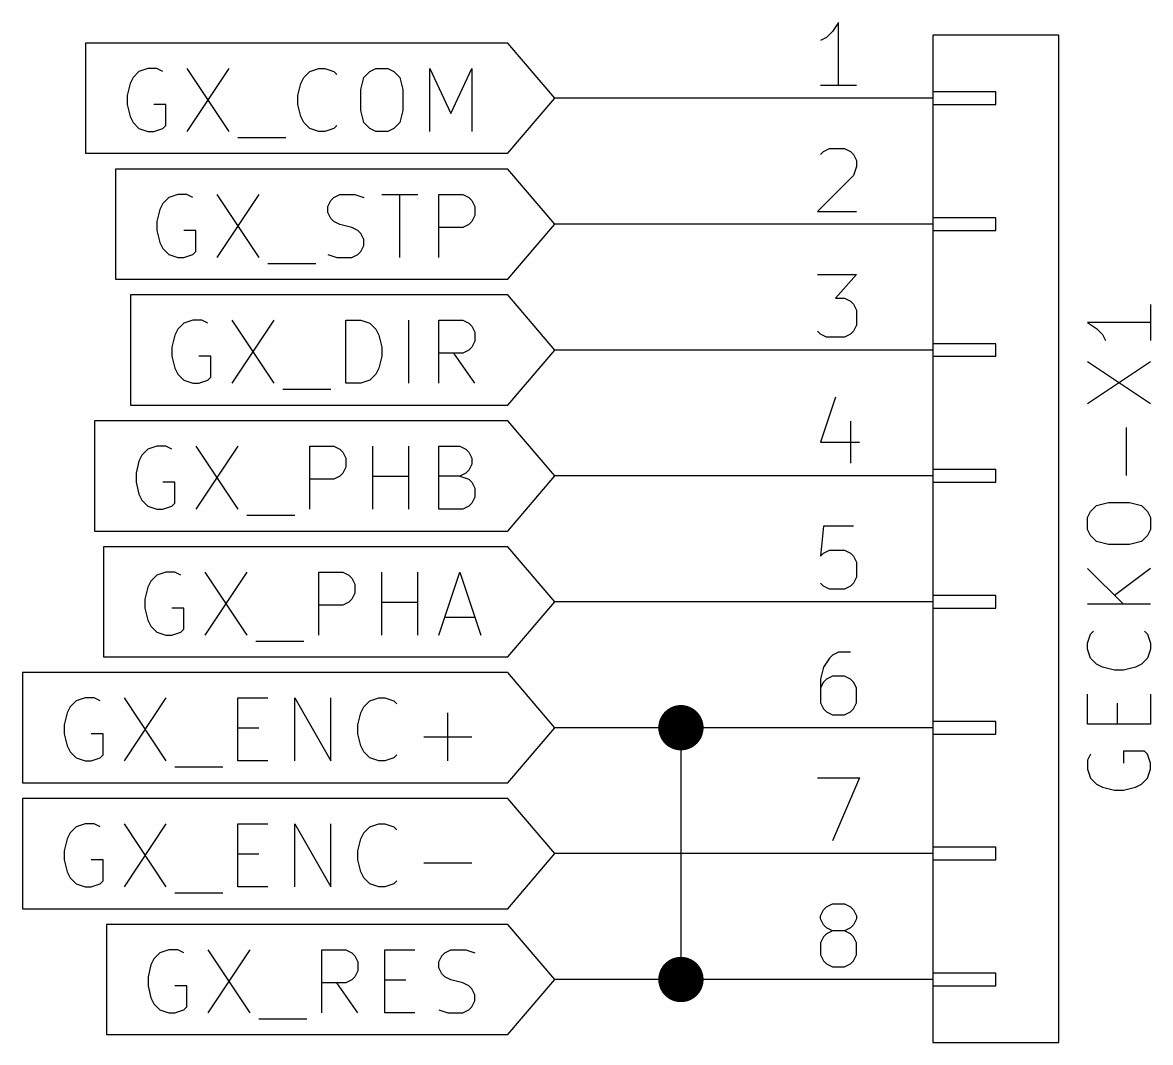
# Model space of a CAD drawing. Extents: x 0.4 to 16.1, y -11.3 to -0.4.
# Drawn here: x 8.647 to 9.543, y -5.39 to -4.58 of the extents above; entities that cross this region are included whole.
import ezdxf

# ---------------------------------------------------------------- set-up
doc = ezdxf.new("R2010")
doc.units = 0
doc.header["$MEASUREMENT"] = 0
for name, color, linetype in [('CYAN2', 4, 'CONTINUOUS'), ('GREEN3', 91, 'CONTINUOUS'), ('LYELLOW', 51, 'CONTINUOUS'), ('RED2', 1, 'CONTINUOUS'), ('RED3', 11, 'CONTINUOUS')]:
    doc.layers.add(name, color=color, linetype=linetype)

msp = doc.modelspace()

# ---------------------------------------------------------------- linework, layer by layer
at = {"layer": 'CYAN2', "linetype": 'CONTINUOUS'}
for p, q in [((9.5428, -4.80389), (9.5428, -4.83246)), ((9.5428, -4.81818), (9.4928, -4.81818)), ((9.4928, -4.81818), (9.49995, -4.82294)), ((9.49995, -4.82294), (9.50471, -4.8277)), ((9.50471, -4.8277), (9.50709, -4.83246)), ((9.4928, -4.88246), (9.5428, -4.84913)), ((9.4928, -4.84913), (9.5428, -4.88246)), ((9.52376, -4.93961), (9.52376, -4.90152)), ((9.49995, -4.96342), (9.50947, -4.96104)), ((9.50947, -4.96104), (9.52614, -4.96104)), ((9.52614, -4.96104), (9.53566, -4.96342)), ((9.4928, -4.97294), (9.49519, -4.96818)), ((9.49519, -4.96818), (9.49995, -4.96342)), ((9.53566, -4.96342), (9.54043, -4.96818)), ((9.54043, -4.96818), (9.5428, -4.97294)), ((9.4928, -4.98247), (9.4928, -4.97294)), ((9.5428, -4.97294), (9.5428, -4.98247)), ((9.49519, -4.98723), (9.4928, -4.98247)), ((9.49995, -4.99199), (9.49519, -4.98723)), ((9.54043, -4.98723), (9.53566, -4.99199)), ((9.5428, -4.98247), (9.54043, -4.98723)), ((9.50947, -4.99437), (9.49995, -4.99199)), ((9.52614, -4.99437), (9.50947, -4.99437)), ((9.53566, -4.99199), (9.52614, -4.99437)), ((9.4928, -5.01342), (9.52137, -5.04199)), ((9.5428, -5.01342), (9.51423, -5.03485)), ((9.5428, -5.04199), (9.4928, -5.04199)), ((9.4928, -5.07294), (9.49519, -5.0658)), ((9.49519, -5.0658), (9.49757, -5.06342)), ((9.53804, -5.06342), (9.54043, -5.0658)), ((9.54043, -5.0658), (9.5428, -5.07294)), ((9.4928, -5.0777), (9.4928, -5.07294)), ((9.49519, -5.08485), (9.4928, -5.0777)), ((9.5428, -5.0777), (9.54043, -5.08485)), ((9.5428, -5.07294), (9.5428, -5.0777)), ((9.49995, -5.08961), (9.49519, -5.08485)), ((9.54043, -5.08485), (9.53566, -5.08961)), ((9.50471, -5.09199), (9.49995, -5.08961)), ((9.51423, -5.09437), (9.50471, -5.09199)), ((9.52137, -5.09437), (9.51423, -5.09437)), ((9.5309, -5.09199), (9.52137, -5.09437)), ((9.53566, -5.08961), (9.5309, -5.09199)), ((9.4928, -5.13723), (9.4928, -5.11342)), ((9.5428, -5.11342), (9.5428, -5.13723)), ((9.51661, -5.13723), (9.51661, -5.12056)), ((9.5428, -5.13723), (9.4928, -5.13723)), ((9.49519, -5.16104), (9.4928, -5.1658)), ((9.4928, -5.1658), (9.4928, -5.17294)), ((9.53804, -5.15866), (9.52137, -5.15866)), ((9.52137, -5.15866), (9.52137, -5.16818)), ((9.54043, -5.16104), (9.53804, -5.15866)), ((9.5428, -5.16818), (9.54043, -5.16104)), ((9.4928, -5.17294), (9.49519, -5.18008)), ((9.54043, -5.18008), (9.5428, -5.17294)), ((9.5428, -5.17294), (9.5428, -5.16818)), ((9.49519, -5.18008), (9.49995, -5.18485)), ((9.49995, -5.18485), (9.50471, -5.18723)), ((9.5309, -5.18723), (9.53566, -5.18485)), ((9.53566, -5.18485), (9.54043, -5.18008)), ((9.50471, -5.18723), (9.51423, -5.18961)), ((9.51423, -5.18961), (9.52137, -5.18961)), ((9.52137, -5.18961), (9.5309, -5.18723))]:
    msp.add_line(p, q, dxfattribs=at)
at = {"layer": 'GREEN3', "linetype": 'CONTINUOUS'}
for p, q in [((9.22, -4.64), (9.07, -4.64)), ((9.22, -4.74), (9.07, -4.74)), ((9.22, -4.84), (9.07, -4.84)), ((9.22, -4.94), (9.07, -4.94)), ((9.22, -5.04), (9.07, -5.04)), ((9.17, -5.14), (9.07, -5.14)), ((9.22, -5.14), (9.17, -5.14)), ((9.17, -5.14), (9.17, -5.34)), ((9.22, -5.24), (9.07, -5.24)), ((9.17, -5.34), (9.07, -5.34)), ((9.22, -5.34), (9.17, -5.34))]:
    msp.add_line(p, q, dxfattribs=at)
at = {"layer": 'GREEN3', "const_width": 0.018}
for points in [[(9.161, -5.14, 1), (9.179, -5.14, 1)], [(9.161, -5.34, 1), (9.179, -5.34, 1)]]:
    msp.add_lwpolyline(points, format="xyb", close=True, dxfattribs=at)
at = {"layer": 'LYELLOW', "linetype": 'CONTINUOUS'}
for p, q in [((9.37, -4.59), (9.37, -5.39)), ((9.47, -4.59), (9.37, -4.59)), ((9.47, -5.39), (9.47, -4.59)), ((9.37, -5.39), (9.47, -5.39))]:
    msp.add_line(p, q, dxfattribs=at)
at = {"layer": 'RED2', "linetype": 'CONTINUOUS'}
for p, q in [((9.37, -4.59), (9.37, -5.39)), ((9.47, -4.59), (9.37, -4.59)), ((9.47, -5.39), (9.47, -4.59)), ((9.0325, -4.59624), (8.69724, -4.59624)), ((8.69724, -4.59624), (8.69724, -4.64)), ((9.07, -4.64), (9.0325, -4.59624)), ((8.7397, -4.61876), (8.73494, -4.62352)), ((8.74684, -4.61638), (8.7397, -4.61876)), ((8.75398, -4.61638), (8.74684, -4.61638)), ((8.75875, -4.61876), (8.75398, -4.61638)), ((8.7778, -4.61638), (8.81113, -4.66638)), ((8.81113, -4.61638), (8.7778, -4.66638)), ((8.87065, -4.62352), (8.87541, -4.61876)), ((8.87541, -4.61876), (8.88256, -4.61638)), ((8.88256, -4.61638), (8.88731, -4.61638)), ((8.88731, -4.61638), (8.89446, -4.61876)), ((8.89446, -4.61876), (8.89684, -4.62114)), ((8.91827, -4.62352), (8.92303, -4.61876)), ((8.92303, -4.61876), (8.92779, -4.61638)), ((8.92779, -4.61638), (8.93731, -4.61638)), ((8.93731, -4.61638), (8.94208, -4.61876)), ((8.94208, -4.61876), (8.94684, -4.62352)), ((8.97065, -4.66638), (8.97065, -4.61638)), ((8.97065, -4.61638), (8.98732, -4.65209)), ((8.98732, -4.65209), (9.00398, -4.61638)), ((9.00398, -4.61638), (9.00398, -4.66638)), ((8.73256, -4.62828), (8.73018, -4.63781)), ((8.73494, -4.62352), (8.73256, -4.62828)), ((8.86589, -4.63781), (8.86827, -4.62828)), ((8.86827, -4.62828), (8.87065, -4.62352)), ((8.91589, -4.63305), (8.91827, -4.62352)), ((8.94684, -4.62352), (8.94922, -4.63305)), ((8.73018, -4.63781), (8.73018, -4.64495)), ((8.86589, -4.64495), (8.86589, -4.63781)), ((8.91589, -4.64971), (8.91589, -4.63305)), ((8.94922, -4.63305), (8.94922, -4.64971)), ((9.37, -4.635), (9.37, -4.645)), ((9.42, -4.635), (9.37, -4.635)), ((9.42, -4.645), (9.42, -4.635)), ((8.69724, -4.64), (8.69724, -4.68376)), ((8.73018, -4.64495), (8.73256, -4.65447)), ((8.76113, -4.64495), (8.7516, -4.64495)), ((8.76113, -4.66162), (8.76113, -4.64495)), ((8.86827, -4.65447), (8.86589, -4.64495)), ((9.0325, -4.68376), (9.07, -4.64)), ((9.37, -4.64), (9.22, -4.64)), ((9.37, -4.645), (9.42, -4.645)), ((8.73256, -4.65447), (8.73494, -4.65924)), ((8.87065, -4.65924), (8.86827, -4.65447)), ((8.91827, -4.65924), (8.91589, -4.64971)), ((8.94922, -4.64971), (8.94684, -4.65924)), ((8.73494, -4.65924), (8.7397, -4.664)), ((8.7397, -4.664), (8.74684, -4.66638)), ((8.7516, -4.66638), (8.75875, -4.664)), ((8.75875, -4.664), (8.76113, -4.66162)), ((8.87541, -4.664), (8.87065, -4.65924)), ((8.88256, -4.66638), (8.87541, -4.664)), ((8.89446, -4.664), (8.88731, -4.66638)), ((8.89684, -4.66162), (8.89446, -4.664)), ((8.92303, -4.664), (8.91827, -4.65924)), ((8.92779, -4.66638), (8.92303, -4.664)), ((8.94208, -4.664), (8.93731, -4.66638)), ((8.94684, -4.65924), (8.94208, -4.664)), ((8.74684, -4.66638), (8.7516, -4.66638)), ((8.81827, -4.67114), (8.85637, -4.67114)), ((8.88731, -4.66638), (8.88256, -4.66638)), ((8.93731, -4.66638), (8.92779, -4.66638)), ((8.69724, -4.68376), (9.0325, -4.68376)), ((9.0325, -4.69624), (8.72106, -4.69624)), ((8.72106, -4.69624), (8.72106, -4.74)), ((9.07, -4.74), (9.0325, -4.69624)), ((8.76351, -4.71876), (8.75875, -4.72352)), ((8.77065, -4.71638), (8.76351, -4.71876)), ((8.7778, -4.71638), (8.77065, -4.71638)), ((8.78256, -4.71876), (8.7778, -4.71638)), ((8.80161, -4.71638), (8.83494, -4.76638)), ((8.83494, -4.71638), (8.80161, -4.76638)), ((8.89208, -4.72114), (8.89446, -4.71876)), ((8.89446, -4.71876), (8.89922, -4.71638)), ((8.89922, -4.71638), (8.91113, -4.71638)), ((8.91113, -4.71638), (8.91827, -4.71876)), ((8.93256, -4.71638), (8.96113, -4.71638)), ((8.94684, -4.76638), (8.94684, -4.71638)), ((8.97779, -4.76638), (8.97779, -4.71638)), ((8.97779, -4.71638), (8.99684, -4.71638)), ((8.99684, -4.71638), (9.0016, -4.71876)), ((9.0016, -4.71876), (9.00398, -4.72114)), ((8.75637, -4.72828), (8.75399, -4.73781)), ((8.75875, -4.72352), (8.75637, -4.72828)), ((8.8897, -4.7259), (8.89208, -4.72114)), ((8.8897, -4.73067), (8.8897, -4.7259)), ((9.00398, -4.72114), (9.00636, -4.7259)), ((9.00636, -4.7259), (9.00636, -4.73305)), ((8.89208, -4.73543), (8.8897, -4.73067)), ((8.89446, -4.73781), (8.89208, -4.73543)), ((9.00636, -4.73305), (9.00398, -4.73781)), ((9.37, -4.735), (9.37, -4.745)), ((9.42, -4.735), (9.37, -4.735)), ((9.42, -4.745), (9.42, -4.735)), ((8.72106, -4.74), (8.72106, -4.78376)), ((8.75399, -4.73781), (8.75399, -4.74495)), ((8.75399, -4.74495), (8.75637, -4.75447)), ((8.78494, -4.74495), (8.77541, -4.74495)), ((8.78494, -4.76162), (8.78494, -4.74495)), ((8.89922, -4.74019), (8.89446, -4.73781)), ((8.90875, -4.74257), (8.89922, -4.74019)), ((8.91351, -4.74495), (8.90875, -4.74257)), ((8.91589, -4.74733), (8.91351, -4.74495)), ((8.99684, -4.74257), (8.97779, -4.74257)), ((9.0016, -4.74019), (8.99684, -4.74257)), ((9.00398, -4.73781), (9.0016, -4.74019)), ((9.0325, -4.78376), (9.07, -4.74)), ((9.37, -4.74), (9.22, -4.74)), ((9.37, -4.745), (9.42, -4.745)), ((8.75637, -4.75447), (8.75875, -4.75924)), ((8.91827, -4.75209), (8.91589, -4.74733)), ((8.91827, -4.75685), (8.91827, -4.75209)), ((8.75875, -4.75924), (8.76351, -4.764)), ((8.76351, -4.764), (8.77065, -4.76638)), ((8.77541, -4.76638), (8.78256, -4.764)), ((8.78256, -4.764), (8.78494, -4.76162)), ((8.8897, -4.764), (8.89684, -4.76638)), ((8.90875, -4.76638), (8.91351, -4.764)), ((8.91351, -4.764), (8.91589, -4.76162)), ((8.91589, -4.76162), (8.91827, -4.75685)), ((8.77065, -4.76638), (8.77541, -4.76638)), ((8.84208, -4.77114), (8.88018, -4.77114)), ((8.89684, -4.76638), (8.90875, -4.76638)), ((8.72106, -4.78376), (9.0325, -4.78376)), ((9.0325, -4.79624), (8.73296, -4.79624)), ((8.73296, -4.79624), (8.73296, -4.84)), ((9.07, -4.84), (9.0325, -4.79624)), ((8.78256, -4.81638), (8.77541, -4.81876)), ((8.7897, -4.81638), (8.78256, -4.81638)), ((8.79446, -4.81876), (8.7897, -4.81638)), ((8.81351, -4.81638), (8.84684, -4.86638)), ((8.84684, -4.81638), (8.81351, -4.86638)), ((8.90398, -4.86638), (8.90398, -4.81638)), ((8.90398, -4.81638), (8.91589, -4.81638)), ((8.91589, -4.81638), (8.92303, -4.81876)), ((8.95398, -4.86638), (8.95398, -4.81638)), ((8.97779, -4.86638), (8.97779, -4.81638)), ((8.97779, -4.81638), (8.99684, -4.81638)), ((8.99684, -4.81638), (9.0016, -4.81876)), ((8.77065, -4.82352), (8.76827, -4.82828)), ((8.77541, -4.81876), (8.77065, -4.82352)), ((8.92303, -4.81876), (8.92779, -4.82352)), ((8.92779, -4.82352), (8.93017, -4.82828)), ((9.0016, -4.81876), (9.00398, -4.82114)), ((9.00398, -4.82114), (9.00636, -4.8259)), ((9.00636, -4.8259), (9.00636, -4.83305)), ((8.76827, -4.82828), (8.76589, -4.83781)), ((8.93017, -4.82828), (8.93255, -4.83781)), ((9.00636, -4.83305), (9.00398, -4.83781)), ((9.37, -4.835), (9.37, -4.845)), ((9.42, -4.835), (9.37, -4.835)), ((9.42, -4.845), (9.42, -4.835)), ((8.73296, -4.84), (8.73296, -4.88376)), ((8.76589, -4.83781), (8.76589, -4.84495)), ((8.76589, -4.84495), (8.76827, -4.85447)), ((8.79684, -4.84495), (8.78731, -4.84495)), ((8.79684, -4.86162), (8.79684, -4.84495)), ((8.93255, -4.84495), (8.93017, -4.85447)), ((8.93255, -4.83781), (8.93255, -4.84495)), ((8.99684, -4.84257), (8.97779, -4.84257)), ((9.00636, -4.86638), (8.9897, -4.84257)), ((9.0016, -4.84019), (8.99684, -4.84257)), ((9.00398, -4.83781), (9.0016, -4.84019)), ((9.0325, -4.88376), (9.07, -4.84)), ((9.37, -4.84), (9.22, -4.84)), ((9.37, -4.845), (9.42, -4.845)), ((8.76827, -4.85447), (8.77065, -4.85924)), ((8.77065, -4.85924), (8.77541, -4.864)), ((8.79446, -4.864), (8.79684, -4.86162)), ((8.92779, -4.85924), (8.92303, -4.864)), ((8.93017, -4.85447), (8.92779, -4.85924)), ((8.77541, -4.864), (8.78256, -4.86638)), ((8.78256, -4.86638), (8.78731, -4.86638)), ((8.78731, -4.86638), (8.79446, -4.864)), ((8.85398, -4.87114), (8.89208, -4.87114)), ((8.91589, -4.86638), (8.90398, -4.86638)), ((8.92303, -4.864), (8.91589, -4.86638)), ((8.73296, -4.88376), (9.0325, -4.88376)), ((9.0325, -4.89624), (8.70439, -4.89624)), ((8.70439, -4.89624), (8.70439, -4.94)), ((9.07, -4.94), (9.0325, -4.89624)), ((8.75398, -4.91638), (8.74684, -4.91876)), ((8.76113, -4.91638), (8.75398, -4.91638)), ((8.76589, -4.91876), (8.76113, -4.91638)), ((8.78494, -4.91638), (8.81827, -4.96638)), ((8.81827, -4.91638), (8.78494, -4.96638)), ((8.87541, -4.96638), (8.87541, -4.91638)), ((8.87541, -4.91638), (8.89446, -4.91638)), ((8.89446, -4.91638), (8.89922, -4.91876)), ((8.92541, -4.96638), (8.92541, -4.91638)), ((8.95398, -4.96638), (8.95398, -4.91638)), ((8.97779, -4.96638), (8.97779, -4.91638)), ((8.97779, -4.91638), (8.99446, -4.91638)), ((8.99446, -4.91638), (8.99922, -4.91876)), ((8.74208, -4.92352), (8.7397, -4.92828)), ((8.74684, -4.91876), (8.74208, -4.92352)), ((8.89922, -4.91876), (8.9016, -4.92114)), ((8.9016, -4.92114), (8.90398, -4.9259)), ((8.99922, -4.91876), (9.0016, -4.92114)), ((9.0016, -4.92114), (9.00398, -4.9259)), ((8.7397, -4.92828), (8.73732, -4.93781)), ((8.90398, -4.93305), (8.9016, -4.93781)), ((8.90398, -4.9259), (8.90398, -4.93305)), ((9.00398, -4.93067), (9.0016, -4.93543)), ((9.00398, -4.9259), (9.00398, -4.93067)), ((8.70439, -4.94), (8.70439, -4.98376)), ((8.73732, -4.93781), (8.73732, -4.94495)), ((8.89446, -4.94257), (8.87541, -4.94257)), ((8.89922, -4.94019), (8.89446, -4.94257)), ((8.9016, -4.93781), (8.89922, -4.94019)), ((8.92541, -4.94019), (8.95398, -4.94019)), ((8.99446, -4.94019), (8.97779, -4.94019)), ((8.99922, -4.93781), (8.99446, -4.94019)), ((8.99446, -4.94019), (9.0016, -4.94257)), ((9.0016, -4.93543), (8.99922, -4.93781)), ((9.0016, -4.94257), (9.00398, -4.94495)), ((9.0325, -4.98376), (9.07, -4.94)), ((9.37, -4.94), (9.22, -4.94)), ((9.37, -4.935), (9.37, -4.945)), ((9.42, -4.935), (9.37, -4.935)), ((9.42, -4.945), (9.42, -4.935)), ((8.73732, -4.94495), (8.7397, -4.95447)), ((8.76827, -4.94495), (8.75874, -4.94495)), ((8.76827, -4.96162), (8.76827, -4.94495)), ((9.00398, -4.94495), (9.00636, -4.94971)), ((9.00636, -4.94971), (9.00636, -4.95685)), ((9.37, -4.945), (9.42, -4.945)), ((8.7397, -4.95447), (8.74208, -4.95924)), ((8.74208, -4.95924), (8.74684, -4.964)), ((9.00636, -4.95685), (9.00398, -4.96162)), ((8.74684, -4.964), (8.75398, -4.96638)), ((8.75398, -4.96638), (8.75874, -4.96638)), ((8.75874, -4.96638), (8.76589, -4.964)), ((8.76589, -4.964), (8.76827, -4.96162)), ((8.99684, -4.96638), (8.97779, -4.96638)), ((9.0016, -4.964), (8.99684, -4.96638)), ((9.00398, -4.96162), (9.0016, -4.964)), ((8.82541, -4.97114), (8.86351, -4.97114)), ((8.70439, -4.98376), (9.0325, -4.98376)), ((9.0325, -4.99624), (8.71153, -4.99624)), ((8.71153, -4.99624), (8.71153, -5.04)), ((9.07, -5.04), (9.0325, -4.99624)), ((8.74922, -5.02352), (8.74684, -5.02828)), ((8.75398, -5.01876), (8.74922, -5.02352)), ((8.76113, -5.01638), (8.75398, -5.01876)), ((8.76827, -5.01638), (8.76113, -5.01638)), ((8.77303, -5.01876), (8.76827, -5.01638)), ((8.79208, -5.01638), (8.82541, -5.06638)), ((8.82541, -5.01638), (8.79208, -5.06638)), ((8.88255, -5.06638), (8.88255, -5.01638)), ((8.88255, -5.01638), (8.9016, -5.01638)), ((8.9016, -5.01638), (8.90636, -5.01876)), ((8.90636, -5.01876), (8.90874, -5.02114)), ((8.90874, -5.02114), (8.91112, -5.0259)), ((8.93255, -5.06638), (8.93255, -5.01638)), ((8.96112, -5.06638), (8.96112, -5.01638)), ((8.97779, -5.06638), (8.99446, -5.01638)), ((8.99446, -5.01638), (9.01113, -5.06638)), ((8.74684, -5.02828), (8.74446, -5.03781)), ((8.91112, -5.0259), (8.91112, -5.03305)), ((8.71153, -5.04), (8.71153, -5.08376)), ((8.74446, -5.03781), (8.74446, -5.04495)), ((8.90636, -5.04019), (8.9016, -5.04257)), ((8.90874, -5.03781), (8.90636, -5.04019)), ((8.91112, -5.03305), (8.90874, -5.03781)), ((8.93255, -5.04019), (8.96112, -5.04019)), ((9.0325, -5.08376), (9.07, -5.04)), ((9.37, -5.04), (9.22, -5.04)), ((9.37, -5.035), (9.37, -5.045)), ((9.42, -5.035), (9.37, -5.035)), ((9.42, -5.045), (9.42, -5.035)), ((8.74446, -5.04495), (8.74684, -5.05447)), ((8.77541, -5.04495), (8.76589, -5.04495)), ((8.77541, -5.06162), (8.77541, -5.04495)), ((8.9016, -5.04257), (8.88255, -5.04257)), ((9.37, -5.045), (9.42, -5.045)), ((8.74684, -5.05447), (8.74922, -5.05924)), ((8.74922, -5.05924), (8.75398, -5.064)), ((8.98256, -5.05209), (9.00636, -5.05209)), ((8.75398, -5.064), (8.76113, -5.06638)), ((8.76113, -5.06638), (8.76589, -5.06638)), ((8.76589, -5.06638), (8.77303, -5.064)), ((8.77303, -5.064), (8.77541, -5.06162)), ((8.83256, -5.07114), (8.87065, -5.07114)), ((8.71153, -5.08376), (9.0325, -5.08376)), ((9.0325, -5.09624), (8.64724, -5.09624)), ((8.64724, -5.09624), (8.64724, -5.14)), ((9.07, -5.14), (9.0325, -5.09624)), ((8.6897, -5.11876), (8.68494, -5.12352)), ((8.69684, -5.11638), (8.6897, -5.11876)), ((8.70398, -5.11638), (8.69684, -5.11638)), ((8.70875, -5.11876), (8.70398, -5.11638)), ((8.7278, -5.11638), (8.76113, -5.16638)), ((8.76113, -5.11638), (8.7278, -5.16638)), ((8.81827, -5.16638), (8.81827, -5.11638)), ((8.81827, -5.11638), (8.84208, -5.11638)), ((8.8635, -5.16638), (8.8635, -5.11638)), ((8.8635, -5.11638), (8.89207, -5.16638)), ((8.89207, -5.16638), (8.89207, -5.11638)), ((8.91827, -5.12352), (8.92303, -5.11876)), ((8.92303, -5.11876), (8.93017, -5.11638)), ((8.93017, -5.11638), (8.93493, -5.11638)), ((8.93493, -5.11638), (8.94208, -5.11876)), ((8.94208, -5.11876), (8.94446, -5.12114)), ((8.68256, -5.12828), (8.68018, -5.13781)), ((8.68494, -5.12352), (8.68256, -5.12828)), ((8.91351, -5.13781), (8.91589, -5.12828)), ((8.91589, -5.12828), (8.91827, -5.12352)), ((8.98493, -5.16638), (8.98493, -5.12828)), ((8.64724, -5.14), (8.64724, -5.18376)), ((8.68018, -5.13781), (8.68018, -5.14495)), ((8.81827, -5.14019), (8.83494, -5.14019)), ((8.91351, -5.14495), (8.91351, -5.13781)), ((9.0325, -5.18376), (9.07, -5.14)), ((9.37, -5.14), (9.22, -5.14)), ((9.37, -5.135), (9.37, -5.145)), ((9.42, -5.135), (9.37, -5.135)), ((9.42, -5.145), (9.42, -5.135)), ((8.68018, -5.14495), (8.68256, -5.15447)), ((8.71113, -5.14495), (8.7016, -5.14495)), ((8.71113, -5.16162), (8.71113, -5.14495)), ((8.91589, -5.15447), (8.91351, -5.14495)), ((8.96589, -5.14733), (9.00398, -5.14733)), ((9.37, -5.145), (9.42, -5.145)), ((8.68256, -5.15447), (8.68494, -5.15924)), ((8.91827, -5.15924), (8.91589, -5.15447)), ((8.68494, -5.15924), (8.6897, -5.164)), ((8.6897, -5.164), (8.69684, -5.16638)), ((8.69684, -5.16638), (8.7016, -5.16638)), ((8.7016, -5.16638), (8.70875, -5.164)), ((8.70875, -5.164), (8.71113, -5.16162)), ((8.84208, -5.16638), (8.81827, -5.16638)), ((8.92303, -5.164), (8.91827, -5.15924)), ((8.93017, -5.16638), (8.92303, -5.164)), ((8.93493, -5.16638), (8.93017, -5.16638)), ((8.94208, -5.164), (8.93493, -5.16638)), ((8.94446, -5.16162), (8.94208, -5.164)), ((8.76827, -5.17114), (8.80637, -5.17114)), ((8.64724, -5.18376), (9.0325, -5.18376)), ((9.0325, -5.19624), (8.64724, -5.19624)), ((8.64724, -5.19624), (8.64724, -5.24)), ((9.07, -5.24), (9.0325, -5.19624)), ((8.6897, -5.21876), (8.68494, -5.22352)), ((8.69684, -5.21638), (8.6897, -5.21876)), ((8.70398, -5.21638), (8.69684, -5.21638)), ((8.70875, -5.21876), (8.70398, -5.21638)), ((8.7278, -5.21638), (8.76113, -5.26638)), ((8.76113, -5.21638), (8.7278, -5.26638)), ((8.81827, -5.26638), (8.81827, -5.21638)), ((8.81827, -5.21638), (8.84208, -5.21638)), ((8.8635, -5.26638), (8.8635, -5.21638)), ((8.8635, -5.21638), (8.89207, -5.26638)), ((8.89207, -5.26638), (8.89207, -5.21638)), ((8.91827, -5.22352), (8.92303, -5.21876)), ((8.92303, -5.21876), (8.93017, -5.21638)), ((8.93017, -5.21638), (8.93493, -5.21638)), ((8.93493, -5.21638), (8.94208, -5.21876)), ((8.94208, -5.21876), (8.94446, -5.22114)), ((8.68256, -5.22828), (8.68018, -5.23781)), ((8.68494, -5.22352), (8.68256, -5.22828)), ((8.91351, -5.23781), (8.91589, -5.22828)), ((8.91589, -5.22828), (8.91827, -5.22352)), ((8.68018, -5.23781), (8.68018, -5.24495)), ((8.91351, -5.24495), (8.91351, -5.23781)), ((9.37, -5.235), (9.37, -5.245)), ((9.42, -5.235), (9.37, -5.235)), ((9.42, -5.245), (9.42, -5.235)), ((8.64724, -5.24), (8.64724, -5.28376)), ((8.68018, -5.24495), (8.68256, -5.25447)), ((8.71113, -5.24495), (8.7016, -5.24495)), ((8.71113, -5.26162), (8.71113, -5.24495)), ((8.81827, -5.24019), (8.83494, -5.24019)), ((8.91589, -5.25447), (8.91351, -5.24495)), ((8.96589, -5.24733), (9.00398, -5.24733)), ((9.0325, -5.28376), (9.07, -5.24)), ((9.37, -5.24), (9.22, -5.24)), ((9.37, -5.245), (9.42, -5.245)), ((8.68256, -5.25447), (8.68494, -5.25924)), ((8.91827, -5.25924), (8.91589, -5.25447)), ((8.68494, -5.25924), (8.6897, -5.264)), ((8.6897, -5.264), (8.69684, -5.26638)), ((8.7016, -5.26638), (8.70875, -5.264)), ((8.70875, -5.264), (8.71113, -5.26162)), ((8.92303, -5.264), (8.91827, -5.25924)), ((8.93017, -5.26638), (8.92303, -5.264)), ((8.94208, -5.264), (8.93493, -5.26638)), ((8.94446, -5.26162), (8.94208, -5.264)), ((8.69684, -5.26638), (8.7016, -5.26638)), ((8.76827, -5.27114), (8.80637, -5.27114)), ((8.84208, -5.26638), (8.81827, -5.26638)), ((8.93493, -5.26638), (8.93017, -5.26638)), ((8.64724, -5.28376), (9.0325, -5.28376)), ((9.0325, -5.29624), (8.71391, -5.29624)), ((8.71391, -5.29624), (8.71391, -5.34)), ((9.07, -5.34), (9.0325, -5.29624)), ((8.75637, -5.31876), (8.75161, -5.32352)), ((8.76351, -5.31638), (8.75637, -5.31876)), ((8.77065, -5.31638), (8.76351, -5.31638)), ((8.77542, -5.31876), (8.77065, -5.31638)), ((8.79446, -5.31638), (8.8278, -5.36638)), ((8.8278, -5.31638), (8.79446, -5.36638)), ((8.88494, -5.36638), (8.88494, -5.31638)), ((8.88494, -5.31638), (8.90398, -5.31638)), ((8.90398, -5.31638), (8.90875, -5.31876)), ((8.90875, -5.31876), (8.91113, -5.32114)), ((8.93494, -5.36638), (8.93494, -5.31638)), ((8.93494, -5.31638), (8.95875, -5.31638)), ((8.98017, -5.32114), (8.98256, -5.31876)), ((8.98256, -5.31876), (8.98732, -5.31638)), ((8.98732, -5.31638), (8.99922, -5.31638)), ((8.99922, -5.31638), (9.00637, -5.31876)), ((8.74922, -5.32828), (8.74685, -5.33781)), ((8.75161, -5.32352), (8.74922, -5.32828)), ((8.91113, -5.32114), (8.91351, -5.3259)), ((8.91351, -5.3259), (8.91351, -5.33305)), ((8.9778, -5.3259), (8.98017, -5.32114)), ((8.9778, -5.33067), (8.9778, -5.3259)), ((8.91351, -5.33305), (8.91113, -5.33781)), ((8.98017, -5.33543), (8.9778, -5.33067)), ((8.98256, -5.33781), (8.98017, -5.33543)), ((9.37, -5.335), (9.37, -5.345)), ((9.42, -5.335), (9.37, -5.335)), ((9.42, -5.345), (9.42, -5.335)), ((8.71391, -5.34), (8.71391, -5.38376)), ((8.74685, -5.33781), (8.74685, -5.34495)), ((8.74685, -5.34495), (8.74922, -5.35447)), ((8.7778, -5.34495), (8.76827, -5.34495)), ((8.7778, -5.36162), (8.7778, -5.34495)), ((8.90398, -5.34257), (8.88494, -5.34257)), ((8.91351, -5.36638), (8.89684, -5.34257)), ((8.90875, -5.34019), (8.90398, -5.34257)), ((8.91113, -5.33781), (8.90875, -5.34019)), ((8.93494, -5.34019), (8.95161, -5.34019)), ((8.98732, -5.34019), (8.98256, -5.33781)), ((8.99684, -5.34257), (8.98732, -5.34019)), ((9.0016, -5.34495), (8.99684, -5.34257)), ((9.00398, -5.34733), (9.0016, -5.34495)), ((9.0325, -5.38376), (9.07, -5.34)), ((9.37, -5.34), (9.22, -5.34)), ((9.37, -5.345), (9.42, -5.345)), ((8.74922, -5.35447), (8.75161, -5.35924)), ((9.00637, -5.35209), (9.00398, -5.34733)), ((9.00637, -5.35685), (9.00637, -5.35209)), ((8.75161, -5.35924), (8.75637, -5.364)), ((8.75637, -5.364), (8.76351, -5.36638)), ((8.76827, -5.36638), (8.77542, -5.364)), ((8.77542, -5.364), (8.7778, -5.36162)), ((8.9778, -5.364), (8.98494, -5.36638)), ((8.99684, -5.36638), (9.0016, -5.364)), ((9.0016, -5.364), (9.00398, -5.36162)), ((9.00398, -5.36162), (9.00637, -5.35685)), ((8.76351, -5.36638), (8.76827, -5.36638)), ((8.83494, -5.37114), (8.87304, -5.37114)), ((8.95875, -5.36638), (8.93494, -5.36638)), ((8.98494, -5.36638), (8.99684, -5.36638)), ((8.71391, -5.38376), (9.0325, -5.38376)), ((9.37, -5.39), (9.47, -5.39))]:
    msp.add_line(p, q, dxfattribs=at)
at = {"layer": 'RED3', "linetype": 'CONTINUOUS'}
for p, q in [((9.295, -4.57988), (9.29024, -4.58702)), ((9.295, -4.62988), (9.295, -4.57988)), ((9.28548, -4.59178), (9.28072, -4.59417)), ((9.29024, -4.58702), (9.28548, -4.59178)), ((9.30929, -4.62988), (9.28072, -4.62988)), ((9.28072, -4.68464), (9.28309, -4.68226)), ((9.28309, -4.68226), (9.28786, -4.67988)), ((9.28786, -4.67988), (9.29976, -4.67988)), ((9.29976, -4.67988), (9.30452, -4.68226)), ((9.30452, -4.68226), (9.30691, -4.68464)), ((9.30691, -4.68464), (9.30929, -4.6894)), ((9.30929, -4.6894), (9.30929, -4.69417)), ((9.30691, -4.70131), (9.27833, -4.72988)), ((9.30929, -4.69417), (9.30691, -4.70131)), ((9.27833, -4.72988), (9.30929, -4.72988)), ((9.27833, -4.77988), (9.30929, -4.77988)), ((9.30929, -4.77988), (9.29262, -4.79893)), ((9.29262, -4.79893), (9.29976, -4.79893)), ((9.29976, -4.79893), (9.30452, -4.80131)), ((9.30452, -4.80131), (9.30691, -4.80369)), ((9.30691, -4.80369), (9.30929, -4.80845)), ((9.30929, -4.80845), (9.30929, -4.82035)), ((9.28072, -4.8275), (9.27833, -4.82512)), ((9.30691, -4.82512), (9.30452, -4.8275)), ((9.30929, -4.82035), (9.30691, -4.82512)), ((9.28548, -4.82988), (9.28072, -4.8275)), ((9.29976, -4.82988), (9.28548, -4.82988)), ((9.30452, -4.8275), (9.29976, -4.82988)), ((9.29262, -4.8775), (9.28072, -4.91321)), ((9.30452, -4.89655), (9.30452, -4.92988)), ((9.28072, -4.91321), (9.31167, -4.91321)), ((9.28309, -4.97988), (9.28072, -5.00369)), ((9.30691, -4.97988), (9.28309, -4.97988)), ((9.28072, -5.00369), (9.28309, -5.00131)), ((9.28309, -5.00131), (9.28786, -4.99893)), ((9.28786, -4.99893), (9.29976, -4.99893)), ((9.29976, -4.99893), (9.30452, -5.00131)), ((9.30452, -5.00131), (9.30691, -5.00369)), ((9.30691, -5.00369), (9.30929, -5.00845)), ((9.30929, -5.00845), (9.30929, -5.02035)), ((9.30929, -5.02035), (9.30691, -5.02512)), ((9.28309, -5.0275), (9.28072, -5.02512)), ((9.28786, -5.02988), (9.28309, -5.0275)), ((9.29976, -5.02988), (9.28786, -5.02988)), ((9.30452, -5.0275), (9.29976, -5.02988)), ((9.30691, -5.02512), (9.30452, -5.0275)), ((9.28786, -5.08464), (9.28309, -5.09178)), ((9.29024, -5.08226), (9.28786, -5.08464)), ((9.295, -5.07988), (9.29024, -5.08226)), ((9.30452, -5.07988), (9.295, -5.07988)), ((9.28309, -5.09178), (9.28072, -5.10131)), ((9.28072, -5.10131), (9.28072, -5.12035)), ((9.28309, -5.10369), (9.28072, -5.10845)), ((9.28548, -5.10131), (9.28309, -5.10369)), ((9.29024, -5.09893), (9.28548, -5.10131)), ((9.29976, -5.09893), (9.29024, -5.09893)), ((9.30452, -5.10131), (9.29976, -5.09893)), ((9.30691, -5.10369), (9.30452, -5.10131)), ((9.30929, -5.10845), (9.30691, -5.10369)), ((9.30929, -5.12035), (9.30929, -5.10845)), ((9.28072, -5.12035), (9.28309, -5.12512)), ((9.30691, -5.12512), (9.30929, -5.12035)), ((9.28309, -5.12512), (9.28548, -5.1275)), ((9.28548, -5.1275), (9.29024, -5.12988)), ((9.29024, -5.12988), (9.29976, -5.12988)), ((9.29976, -5.12988), (9.30452, -5.1275)), ((9.30452, -5.1275), (9.30691, -5.12512)), ((9.27833, -5.17988), (9.31167, -5.17988)), ((9.31167, -5.17988), (9.29024, -5.22988)), ((9.28309, -5.28464), (9.28548, -5.28226)), ((9.28548, -5.28226), (9.29024, -5.27988)), ((9.29024, -5.27988), (9.29976, -5.27988)), ((9.29976, -5.27988), (9.30452, -5.28226)), ((9.30452, -5.28226), (9.30691, -5.28464)), ((9.28072, -5.2894), (9.28309, -5.28464)), ((9.28072, -5.29178), (9.28072, -5.2894)), ((9.28309, -5.29655), (9.28072, -5.29178)), ((9.30691, -5.28464), (9.30929, -5.2894)), ((9.30929, -5.29178), (9.30691, -5.29655)), ((9.30929, -5.2894), (9.30929, -5.29178)), ((9.28548, -5.29893), (9.28309, -5.29655)), ((9.29024, -5.30131), (9.28548, -5.29893)), ((9.29024, -5.30131), (9.28548, -5.30369)), ((9.29976, -5.30131), (9.29024, -5.30131)), ((9.30452, -5.29893), (9.29976, -5.30131)), ((9.30452, -5.30369), (9.29976, -5.30131)), ((9.30691, -5.29655), (9.30452, -5.29893)), ((9.28309, -5.30607), (9.28072, -5.31083)), ((9.28548, -5.30369), (9.28309, -5.30607)), ((9.30691, -5.30607), (9.30452, -5.30369)), ((9.30929, -5.31083), (9.30691, -5.30607)), ((9.28072, -5.31083), (9.28072, -5.32035)), ((9.30929, -5.32035), (9.30929, -5.31083)), ((9.28072, -5.32035), (9.28309, -5.32512)), ((9.28309, -5.32512), (9.28548, -5.3275)), ((9.28548, -5.3275), (9.29024, -5.32988)), ((9.29976, -5.32988), (9.30452, -5.3275)), ((9.30452, -5.3275), (9.30691, -5.32512)), ((9.30691, -5.32512), (9.30929, -5.32035)), ((9.29024, -5.32988), (9.29976, -5.32988))]:
    msp.add_line(p, q, dxfattribs=at)

doc.saveas('drawing.dxf')
